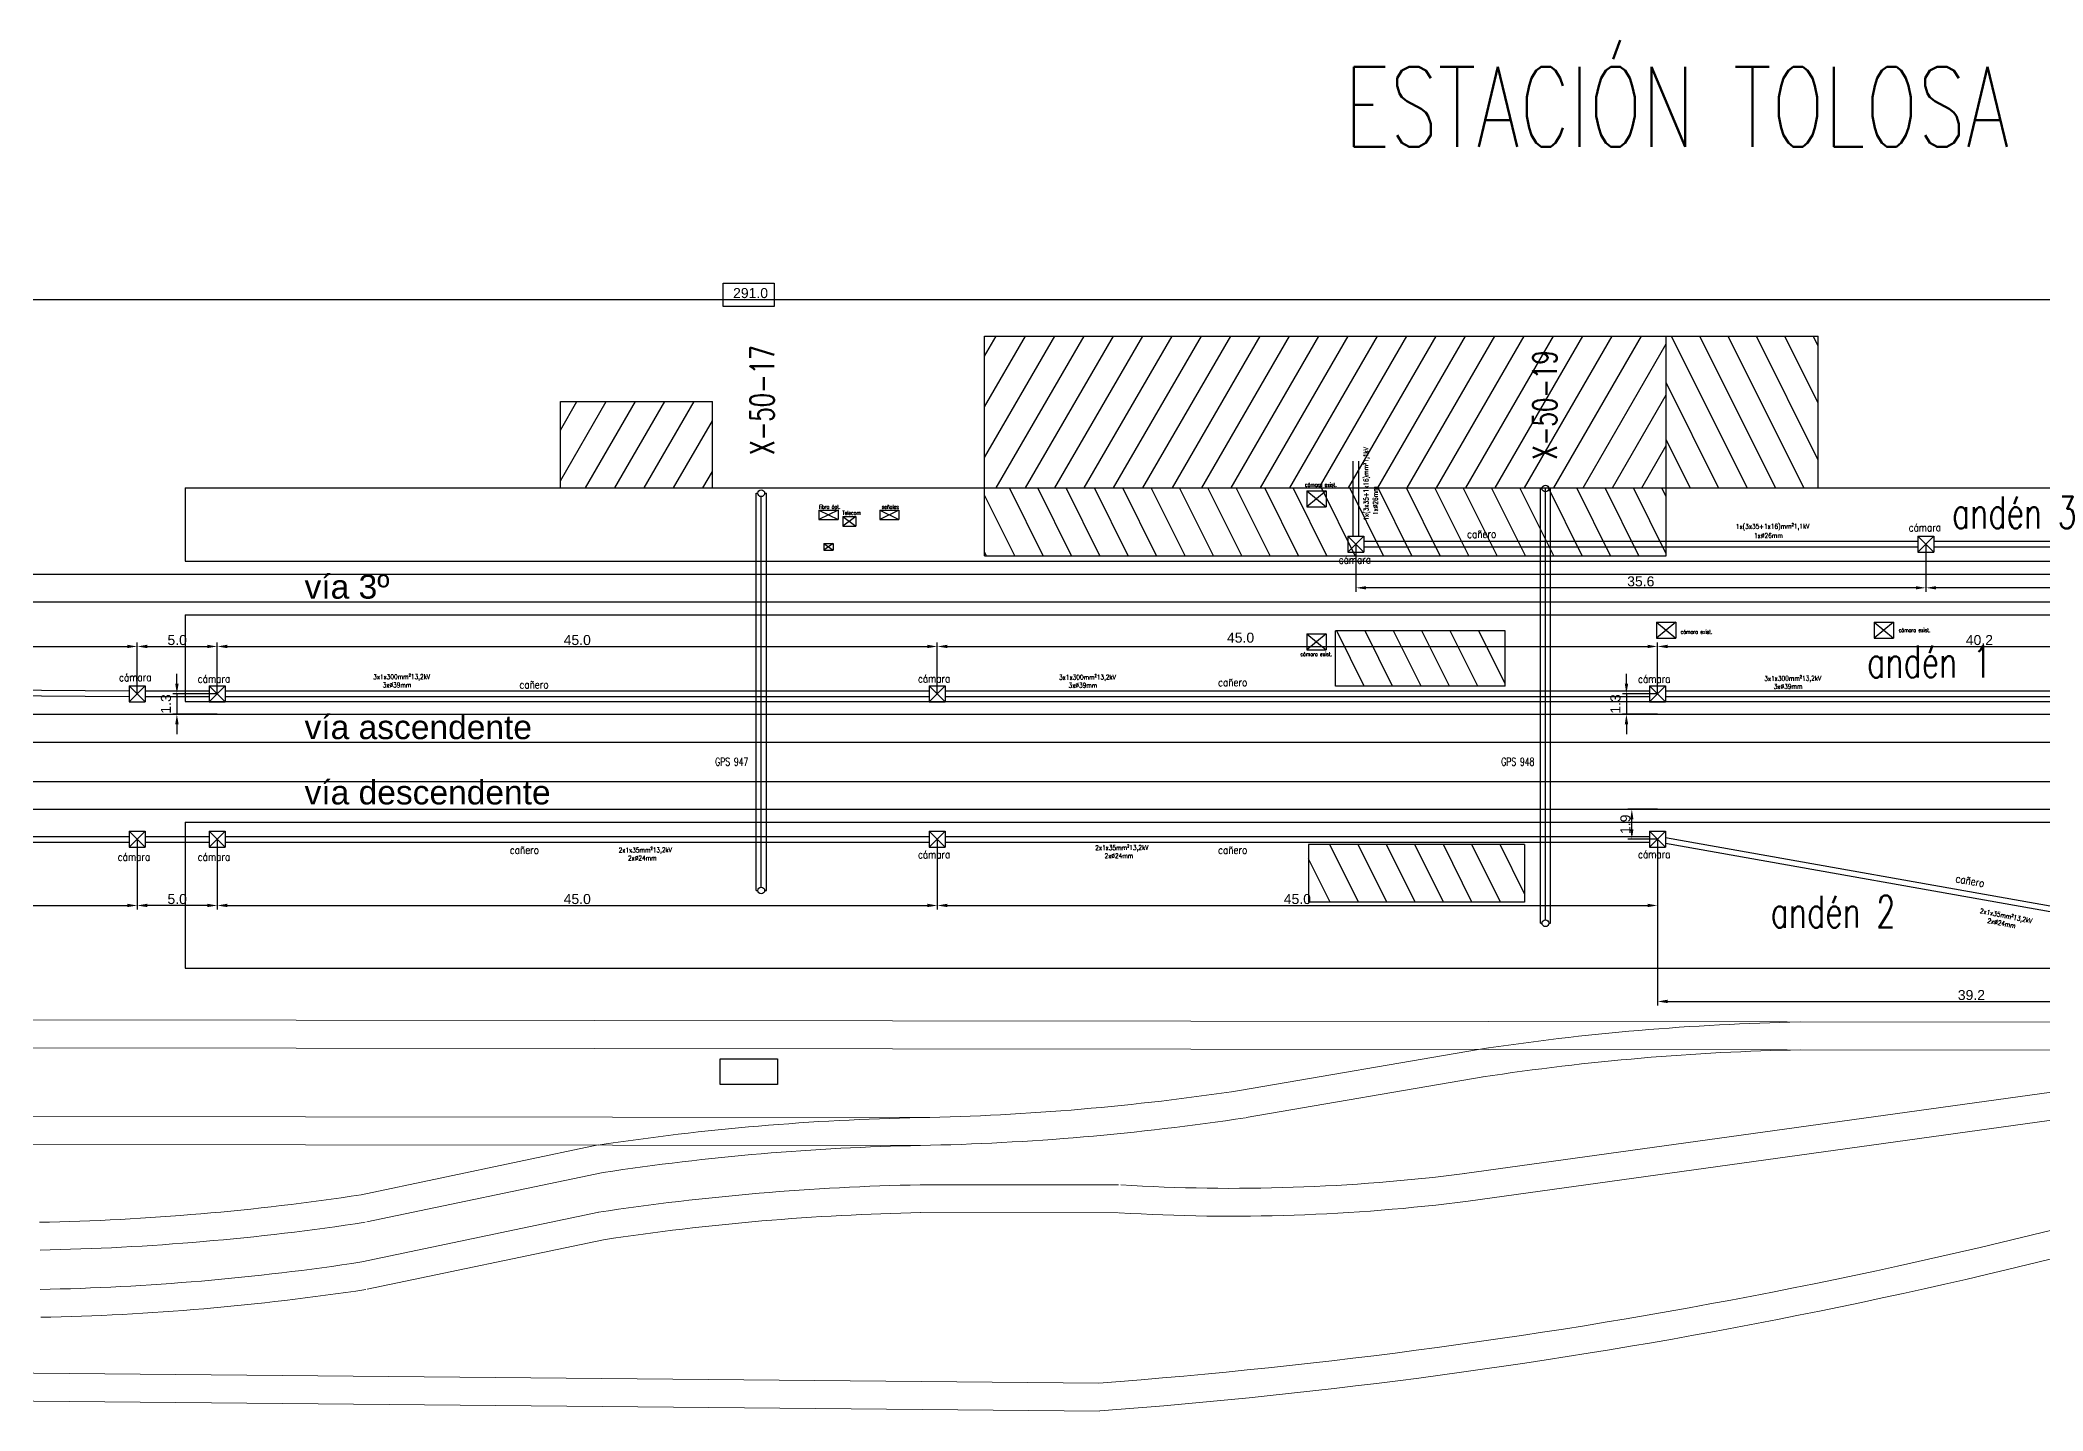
# Model space of a CAD drawing. Header units: millimetres. Extents: x 2709 to 3212, y 2404 to 2508.
# Drawn here: x 2915.5 to 3040.6, y 2422.2 to 2507.9 of the extents above; entities that cross this region are included whole.
import ezdxf

# ---------------------------------------------------------------- set-up
doc = ezdxf.new("R2010")
doc.units = ezdxf.units.MM
doc.layers.add('04 Vias', color=13, linetype='Continuous', lineweight=5)
for name, color, linetype in [('LINEA_02', 8, 'Continuous'), ('TEXT-02', 7, 'Continuous'), ('Textos catenaria', 7, 'Continuous')]:
    doc.layers.add(name, color=color, linetype=linetype)
doc.styles.add('ROMANS', font='arial.ttf', dxfattribs={"width": 0.7})
doc.styles.add('SANS', font='sanss___.ttf')
doc.styles.add('SIMPLEX', font='simplex.shx', dxfattribs={"width": 0.75})
doc.dimstyles.new('COTA-100', dxfattribs={"dimscale": 2.5, "dimtxt": 0.25, "dimasz": 0.25, "dimexe": 0.1, "dimexo": 0, "dimgap": 0.03, "dimtad": 1, "dimdec": 1, "dimzin": 0, "dimdsep": 46, "dimtxsty": 'SANS', "dimcen": 0.1, "dimclrd": 256, "dimclre": 256, "dimclrt": 256, "dimazin": 0, "dimtm": 1e-09, "dimtfac": 0.714286, "dimtdec": 1, "dimtmove": 2, "dimatfit": 2, "dimfxl": 0, "dimtolj": 1, "dimtzin": 0, "dimarcsym": 0})

# ---------------------------------------------------------------- blocks, each defined once
blk = doc.blocks.new('cámara LDF-LDS')
at = {"color": 6}
for p, q in [((-0.5, 0.5), (0.5, 0.5)), ((-0.5, 0.5), (-0.5, -0.5)), ((-0.5, 0.5), (0.5, -0.5)), ((0.5, 0.5), (-0.5, -0.5)), ((0.5, 0.5), (0.5, -0.5)), ((-0.5, -0.5), (0.5, -0.5))]:
    blk.add_line(p, q, dxfattribs=at)
blk = doc.blocks.new('*D16')
at = {"lineweight": -2, "transparency": 16777216}
for p, q in [((2884.88, 2467.28), (2884.88, 2470.2)), ((2885.5, 2469.95), (2920.9, 2469.95)), ((2921.52, 2467), (2921.52, 2470.2))]:
    blk.add_line(p, q, dxfattribs=at)
at = {"transparency": 16777216}
for points in [[(2885.5, 2470.06), (2885.5, 2469.85), (2884.88, 2469.95)], [(2920.9, 2470.06), (2920.9, 2469.85), (2921.52, 2469.95)]]:
    blk.add_solid(points, dxfattribs=at)
at = {"layer": 'Defpoints', "color": 0, "transparency": 16777216}
for p in [(2921.52, 2469.95), (2884.88, 2467.28), (2921.52, 2467)]:
    blk.add_point(p, dxfattribs=at)
at = {"transparency": 16777216, "insert": (2903.2, 2470.35), "char_height": 0.625, "attachment_point": 5, "style": 'SANS'}
blk.add_mtext('\\A1;36.6', dxfattribs=at)
blk = doc.blocks.new('*D17')
at = {"lineweight": -2, "transparency": 16777216}
for p, q in [((2921.52, 2467), (2921.52, 2470.2)), ((2922.15, 2469.95), (2925.9, 2469.95)), ((2926.52, 2467), (2926.52, 2470.2))]:
    blk.add_line(p, q, dxfattribs=at)
at = {"transparency": 16777216}
for points in [[(2922.15, 2470.06), (2922.15, 2469.85), (2921.52, 2469.95)], [(2925.9, 2470.06), (2925.9, 2469.85), (2926.52, 2469.95)]]:
    blk.add_solid(points, dxfattribs=at)
at = {"layer": 'Defpoints', "color": 0, "transparency": 16777216}
for p in [(2926.52, 2469.95), (2921.52, 2467), (2926.52, 2467)]:
    blk.add_point(p, dxfattribs=at)
at = {"transparency": 16777216, "insert": (2924.02, 2470.35), "char_height": 0.625, "attachment_point": 5, "style": 'SANS'}
blk.add_mtext('\\A1;5.0', dxfattribs=at)
blk = doc.blocks.new('*D18')
at = {"lineweight": -2, "transparency": 16777216}
for p, q in [((2926.52, 2467), (2926.52, 2470.2)), ((2927.15, 2469.95), (2970.9, 2469.95)), ((2971.52, 2467), (2971.52, 2470.2))]:
    blk.add_line(p, q, dxfattribs=at)
at = {"transparency": 16777216}
for points in [[(2927.15, 2470.06), (2927.15, 2469.85), (2926.52, 2469.95)], [(2970.9, 2470.06), (2970.9, 2469.85), (2971.52, 2469.95)]]:
    blk.add_solid(points, dxfattribs=at)
at = {"layer": 'Defpoints', "color": 0, "transparency": 16777216}
for p in [(2971.52, 2469.95), (2926.52, 2467), (2971.52, 2467)]:
    blk.add_point(p, dxfattribs=at)
at = {"transparency": 16777216, "insert": (2949.02, 2470.35), "char_height": 0.625, "attachment_point": 5, "style": 'SANS'}
blk.add_mtext('\\A1;45.0', dxfattribs=at)
blk = doc.blocks.new('*D19')
at = {"lineweight": -2, "transparency": 16777216}
for p, q in [((2971.52, 2467), (2971.52, 2470.2)), ((2972.15, 2469.95), (3015.9, 2469.95)), ((3016.52, 2467), (3016.52, 2470.2))]:
    blk.add_line(p, q, dxfattribs=at)
at = {"transparency": 16777216}
for points in [[(2972.15, 2470.06), (2972.15, 2469.85), (2971.52, 2469.95)], [(3015.9, 2470.06), (3015.9, 2469.85), (3016.52, 2469.95)]]:
    blk.add_solid(points, dxfattribs=at)
at = {"layer": 'Defpoints', "color": 0, "transparency": 16777216}
for p in [(3016.52, 2469.95), (2971.52, 2467), (3016.52, 2467)]:
    blk.add_point(p, dxfattribs=at)
at = {"transparency": 16777216, "insert": (2990.47, 2470.5), "char_height": 0.625, "attachment_point": 5, "style": 'SANS'}
blk.add_mtext('\\A1;45.0', dxfattribs=at)
blk = doc.blocks.new('*D20')
at = {"lineweight": -2, "transparency": 16777216}
for p, q in [((3016.52, 2467), (3016.52, 2470.2)), ((3017.15, 2469.95), (3056.14, 2469.95)), ((3056.76, 2467), (3056.76, 2470.2))]:
    blk.add_line(p, q, dxfattribs=at)
at = {"transparency": 16777216}
for points in [[(3017.15, 2470.06), (3017.15, 2469.85), (3016.52, 2469.95)], [(3056.14, 2470.06), (3056.14, 2469.85), (3056.76, 2469.95)]]:
    blk.add_solid(points, dxfattribs=at)
at = {"layer": 'Defpoints', "color": 0, "transparency": 16777216}
for p in [(3056.76, 2469.95), (3016.52, 2467), (3056.76, 2467)]:
    blk.add_point(p, dxfattribs=at)
at = {"transparency": 16777216, "insert": (3036.64, 2470.35), "char_height": 0.625, "attachment_point": 5, "style": 'SANS'}
blk.add_mtext('\\A1;40.2', dxfattribs=at)
blk = doc.blocks.new('*D24')
at = {"lineweight": -2, "transparency": 16777216}
for p, q in [((2884.88, 2457.9), (2884.88, 2453.51)), ((2921.52, 2457.9), (2921.52, 2453.51)), ((2885.5, 2453.76), (2920.9, 2453.76))]:
    blk.add_line(p, q, dxfattribs=at)
at = {"transparency": 16777216}
for points in [[(2885.5, 2453.87), (2885.5, 2453.66), (2884.88, 2453.76)], [(2920.9, 2453.87), (2920.9, 2453.66), (2921.52, 2453.76)]]:
    blk.add_solid(points, dxfattribs=at)
at = {"layer": 'Defpoints', "color": 0, "transparency": 16777216}
for p in [(2884.88, 2457.9), (2921.52, 2457.9), (2921.52, 2453.76)]:
    blk.add_point(p, dxfattribs=at)
at = {"transparency": 16777216, "insert": (2903.2, 2454.16), "char_height": 0.625, "attachment_point": 5, "style": 'SANS'}
blk.add_mtext('\\A1;36.6', dxfattribs=at)
blk = doc.blocks.new('*D25')
at = {"lineweight": -2, "transparency": 16777216}
for p, q in [((2921.52, 2457.9), (2921.52, 2453.51)), ((2926.52, 2457.9), (2926.52, 2453.51)), ((2925.9, 2453.76), (2922.15, 2453.76))]:
    blk.add_line(p, q, dxfattribs=at)
at = {"transparency": 16777216}
for points in [[(2922.15, 2453.87), (2922.15, 2453.66), (2921.52, 2453.76)], [(2925.9, 2453.87), (2925.9, 2453.66), (2926.52, 2453.76)]]:
    blk.add_solid(points, dxfattribs=at)
at = {"layer": 'Defpoints', "color": 0, "transparency": 16777216}
for p in [(2921.52, 2457.9), (2926.52, 2457.9), (2921.52, 2453.76)]:
    blk.add_point(p, dxfattribs=at)
at = {"transparency": 16777216, "insert": (2924.02, 2454.16), "char_height": 0.625, "attachment_point": 5, "style": 'SANS'}
blk.add_mtext('\\A1;5.0', dxfattribs=at)
blk = doc.blocks.new('*D26')
at = {"lineweight": -2, "transparency": 16777216}
for p, q in [((2926.52, 2457.9), (2926.52, 2453.51)), ((2971.52, 2457.9), (2971.52, 2453.51)), ((2927.15, 2453.76), (2970.9, 2453.76))]:
    blk.add_line(p, q, dxfattribs=at)
at = {"transparency": 16777216}
for points in [[(2927.15, 2453.87), (2927.15, 2453.66), (2926.52, 2453.76)], [(2970.9, 2453.87), (2970.9, 2453.66), (2971.52, 2453.76)]]:
    blk.add_solid(points, dxfattribs=at)
at = {"layer": 'Defpoints', "color": 0, "transparency": 16777216}
for p in [(2926.52, 2457.9), (2971.52, 2457.9), (2971.52, 2453.76)]:
    blk.add_point(p, dxfattribs=at)
at = {"transparency": 16777216, "insert": (2949.02, 2454.16), "char_height": 0.625, "attachment_point": 5, "style": 'SANS'}
blk.add_mtext('\\A1;45.0', dxfattribs=at)
blk = doc.blocks.new('*D27')
at = {"lineweight": -2, "transparency": 16777216}
for p, q in [((2971.52, 2457.9), (2971.52, 2453.51)), ((3016.52, 2457.9), (3016.52, 2453.51)), ((2972.15, 2453.76), (3015.9, 2453.76))]:
    blk.add_line(p, q, dxfattribs=at)
at = {"transparency": 16777216}
for points in [[(2972.15, 2453.87), (2972.15, 2453.66), (2971.52, 2453.76)], [(3015.9, 2453.87), (3015.9, 2453.66), (3016.52, 2453.76)]]:
    blk.add_solid(points, dxfattribs=at)
at = {"layer": 'Defpoints', "color": 0, "transparency": 16777216}
for p in [(2971.52, 2457.9), (3016.52, 2457.9), (3016.52, 2453.76)]:
    blk.add_point(p, dxfattribs=at)
at = {"transparency": 16777216, "insert": (2994.02, 2454.16), "char_height": 0.625, "attachment_point": 5, "style": 'SANS'}
blk.add_mtext('\\A1;45.0', dxfattribs=at)
blk = doc.blocks.new('*D28')
at = {"lineweight": -2, "transparency": 16777216}
for p, q in [((3016.52, 2457.9), (3016.52, 2447.51)), ((3055.76, 2450.92), (3055.76, 2447.51)), ((3017.15, 2447.76), (3055.14, 2447.76))]:
    blk.add_line(p, q, dxfattribs=at)
at = {"transparency": 16777216}
for points in [[(3017.15, 2447.87), (3017.15, 2447.66), (3016.52, 2447.76)], [(3055.14, 2447.87), (3055.14, 2447.66), (3055.76, 2447.76)]]:
    blk.add_solid(points, dxfattribs=at)
at = {"layer": 'Defpoints', "color": 0, "transparency": 16777216}
for p in [(3016.52, 2457.9), (3055.76, 2450.92), (3055.76, 2447.76)]:
    blk.add_point(p, dxfattribs=at)
at = {"transparency": 16777216, "insert": (3036.14, 2448.16), "char_height": 0.625, "attachment_point": 5, "style": 'SANS'}
blk.add_mtext('\\A1;39.2', dxfattribs=at)
blk = doc.blocks.new('*D31')
at = {"lineweight": -2, "transparency": 16777216}
for p, q in [((3016.52, 2459.78), (3014.67, 2459.78)), ((3014.92, 2458.53), (3014.92, 2459.15)), ((3016.52, 2457.9), (3014.67, 2457.9))]:
    blk.add_line(p, q, dxfattribs=at)
at = {"transparency": 16777216}
for points in [[(3014.82, 2459.15), (3015.02, 2459.15), (3014.92, 2459.78)], [(3014.82, 2458.53), (3015.02, 2458.53), (3014.92, 2457.9)]]:
    blk.add_solid(points, dxfattribs=at)
at = {"layer": 'Defpoints', "color": 0, "transparency": 16777216}
for p in [(3014.92, 2459.78), (3016.52, 2459.78), (3016.52, 2457.9)]:
    blk.add_point(p, dxfattribs=at)
at = {"transparency": 16777216, "insert": (3014.52, 2458.84), "char_height": 0.625, "attachment_point": 5, "rotation": 90, "style": 'SANS'}
blk.add_mtext('\\A1;1.9', dxfattribs=at)
blk = doc.blocks.new('*D33')
at = {"lineweight": -2, "transparency": 16777216}
for p, q in [((2924, 2467.62), (2924, 2468.25)), ((2926.52, 2467), (2923.75, 2467)), ((2924, 2467), (2924, 2465.72)), ((2926.52, 2465.72), (2923.75, 2465.72)), ((2924, 2465.09), (2924, 2464.47))]:
    blk.add_line(p, q, dxfattribs=at)
at = {"transparency": 16777216}
for points in [[(2923.9, 2467.62), (2924.11, 2467.62), (2924, 2467)], [(2923.9, 2465.09), (2924.11, 2465.09), (2924, 2465.72)]]:
    blk.add_solid(points, dxfattribs=at)
at = {"layer": 'Defpoints', "color": 0, "transparency": 16777216}
for p in [(2926.52, 2467), (2924, 2465.72), (2926.52, 2465.72)]:
    blk.add_point(p, dxfattribs=at)
at = {"transparency": 16777216, "insert": (2923.32, 2466.36), "char_height": 0.625, "attachment_point": 5, "rotation": 90, "style": 'SANS'}
blk.add_mtext('\\A1;1.3', dxfattribs=at)
blk = doc.blocks.new('*D34')
at = {"lineweight": -2, "transparency": 16777216}
for p, q in [((3014.58, 2467.62), (3014.58, 2468.25)), ((3016.52, 2467), (3014.33, 2467)), ((3014.58, 2467), (3014.58, 2465.72)), ((3016.52, 2465.72), (3014.33, 2465.72)), ((3014.58, 2465.09), (3014.58, 2464.47))]:
    blk.add_line(p, q, dxfattribs=at)
at = {"transparency": 16777216}
for points in [[(3014.48, 2467.62), (3014.69, 2467.62), (3014.58, 2467)], [(3014.48, 2465.09), (3014.69, 2465.09), (3014.58, 2465.72)]]:
    blk.add_solid(points, dxfattribs=at)
at = {"layer": 'Defpoints', "color": 0, "transparency": 16777216}
for p in [(3016.52, 2467), (3014.58, 2465.72), (3016.52, 2465.72)]:
    blk.add_point(p, dxfattribs=at)
at = {"transparency": 16777216, "insert": (3013.9, 2466.36), "char_height": 0.625, "attachment_point": 5, "rotation": 90, "style": 'SANS'}
blk.add_mtext('\\A1;1.3', dxfattribs=at)
blk = doc.blocks.new('*D38')
at = {"lineweight": -2, "transparency": 16777216}
for p, q in [((2814.37, 2467.85), (2814.37, 2491.89)), ((2815, 2491.64), (3104.7, 2491.64)), ((3105.32, 2467.85), (3105.32, 2491.89))]:
    blk.add_line(p, q, dxfattribs=at)
at = {"transparency": 16777216}
for points in [[(2815, 2491.75), (2815, 2491.54), (2814.37, 2491.64)], [(3104.7, 2491.75), (3104.7, 2491.54), (3105.32, 2491.64)]]:
    blk.add_solid(points, dxfattribs=at)
at = {"layer": 'Defpoints', "color": 0, "transparency": 16777216}
for p in [(3105.32, 2491.64), (2814.37, 2467.85), (3105.32, 2467.85)]:
    blk.add_point(p, dxfattribs=at)
at = {"transparency": 16777216, "insert": (2959.85, 2492.04), "char_height": 0.625, "attachment_point": 5, "style": 'SANS'}
blk.add_mtext('\\A1;291.0', dxfattribs=at)
blk = doc.blocks.new('*D46')
at = {"lineweight": -2, "transparency": 16777216}
for p, q in [((3033.29, 2476.35), (3033.29, 2473.37)), ((3068.29, 2476.35), (3068.29, 2473.37)), ((3067.67, 2473.62), (3033.92, 2473.62))]:
    blk.add_line(p, q, dxfattribs=at)
at = {"transparency": 16777216}
for points in [[(3033.92, 2473.72), (3033.92, 2473.52), (3033.29, 2473.62)], [(3067.67, 2473.72), (3067.67, 2473.52), (3068.29, 2473.62)]]:
    blk.add_solid(points, dxfattribs=at)
at = {"layer": 'Defpoints', "color": 0, "transparency": 16777216}
for p in [(3033.29, 2476.35), (3068.29, 2476.35), (3033.29, 2473.62)]:
    blk.add_point(p, dxfattribs=at)
at = {"transparency": 16777216, "insert": (3050.79, 2474.02), "char_height": 0.625, "attachment_point": 5, "style": 'SANS'}
blk.add_mtext('\\A1;35.0', dxfattribs=at)
blk = doc.blocks.new('*D47')
at = {"lineweight": -2, "transparency": 16777216}
for p, q in [((2997.67, 2476.35), (2997.67, 2473.37)), ((3033.29, 2476.35), (3033.29, 2473.37)), ((3032.67, 2473.62), (2998.3, 2473.62))]:
    blk.add_line(p, q, dxfattribs=at)
at = {"transparency": 16777216}
for points in [[(2998.3, 2473.72), (2998.3, 2473.52), (2997.67, 2473.62)], [(3032.67, 2473.72), (3032.67, 2473.52), (3033.29, 2473.62)]]:
    blk.add_solid(points, dxfattribs=at)
at = {"layer": 'Defpoints', "color": 0, "transparency": 16777216}
for p in [(2997.67, 2476.35), (3033.29, 2476.35), (2997.67, 2473.62)]:
    blk.add_point(p, dxfattribs=at)
at = {"transparency": 16777216, "insert": (3015.48, 2474.02), "char_height": 0.625, "attachment_point": 5, "style": 'SANS'}
blk.add_mtext('\\A1;35.6', dxfattribs=at)

msp = doc.modelspace()

# ---------------------------------------------------------------- hatches: boundary and pattern name
h = msp.add_hatch()
h.set_pattern_fill('ANSI31', color=8, scale=0.5, angle=15, style=0)
h.paths.add_polyline_path([(3009.32, 2479.86, -0.877234), (3009.73, 2479.86), (3017.07, 2479.86), (3017.07, 2489.36), (2974.47, 2489.36), (2974.47, 2479.86)])
h.paths.add_polyline_path([(3010.61, 2481.26), (3010.61, 2489.06), (3008.36, 2489.06), (3008.36, 2481.26)], flags=24)
h = msp.add_hatch()
h.set_pattern_fill('ANSI31', color=8, scale=0.5, angle=71.42756, style=0)
h.paths.add_polyline_path([(3026.57, 2479.86), (3026.57, 2489.36), (3017.07, 2489.36), (3017.07, 2479.86)])
h = msp.add_hatch()
h.set_pattern_fill('ANSI31', color=8, scale=0.5, angle=15, style=0)
h.paths.add_polyline_path([(2957.47, 2479.86), (2957.47, 2485.26), (2947.97, 2485.26), (2947.97, 2479.86)])
h = msp.add_hatch()
h.set_pattern_fill('ANSI31', color=8, scale=0.5, angle=71.4276, style=0)
h.set_pattern_definition([(116.4275597, (-23664.6055, -38483.008), (-1.42160273, -0.70654223), [])])
h.paths.add_polyline_path([(2974.47, 2479.86), (2974.47, 2475.61), (3017.07, 2475.61), (3017.07, 2479.86)])
h = msp.add_hatch()
h.set_pattern_fill('ANSI31', color=8, scale=0.5, angle=71.4276, style=0)
h.set_pattern_definition([(116.4275597, (-23659.2773, -38482.8831), (-1.42160273, -0.70654223), [])])
h.paths.add_polyline_path([(2996.4, 2470.93), (2996.4, 2467.48), (3007, 2467.48), (3007, 2470.93)])
h = msp.add_hatch()
h.set_pattern_fill('ANSI31', color=8, scale=0.5, angle=71.4276, style=0)
h.set_pattern_definition([(116.4275597, (-23659.2601, -38482.886), (-1.42160273, -0.70654223), [])])
h.paths.add_polyline_path([(3008.22, 2453.97), (3008.22, 2457.57), (2994.72, 2457.57), (2994.72, 2453.97)])

# ---------------------------------------------------------------- linework, layer by layer
for p, q in [((2974.47, 2489.36), (3017.07, 2489.36)), ((2974.47, 2479.86), (2974.47, 2489.36)), ((3017.07, 2479.86), (3017.07, 2489.36)), ((3017.07, 2489.36), (3026.57, 2489.36)), ((3026.57, 2479.86), (3026.57, 2489.36)), ((2947.97, 2479.86), (2947.97, 2485.26)), ((2947.97, 2485.26), (2957.47, 2485.26)), ((2957.47, 2479.86), (2957.47, 2485.26)), ((2924.52, 2479.86), (3069.78, 2479.86)), ((2924.52, 2479.86), (2924.52, 2475.28)), ((2974.47, 2475.61), (2974.47, 2479.86)), ((2974.47, 2479.86), (3017.07, 2479.86)), ((2994.62, 2479.68), (2995.82, 2479.68)), ((2994.62, 2479.68), (2994.62, 2478.68)), ((2994.62, 2479.68), (2995.82, 2478.68)), ((2995.82, 2479.68), (2994.62, 2478.68)), ((2995.82, 2479.68), (2995.82, 2478.68)), ((3017.07, 2475.61), (3017.07, 2479.86)), ((2964.12, 2478.48), (2965.32, 2478.48)), ((2964.12, 2478.48), (2964.12, 2477.88)), ((2964.12, 2478.48), (2965.32, 2477.88)), ((2965.32, 2478.48), (2964.12, 2477.88)), ((2965.32, 2478.48), (2965.32, 2477.88)), ((2967.92, 2478.48), (2969.12, 2478.48)), ((2967.92, 2478.48), (2967.92, 2477.88)), ((2967.92, 2478.48), (2969.12, 2477.88)), ((2969.12, 2478.48), (2967.92, 2477.88)), ((2969.12, 2478.48), (2969.12, 2477.88)), ((2994.62, 2478.68), (2995.82, 2478.68)), ((2964.12, 2477.88), (2965.32, 2477.88)), ((2965.62, 2478.08), (2966.42, 2478.08)), ((2965.62, 2478.08), (2965.62, 2477.48)), ((2965.62, 2478.08), (2966.42, 2477.48)), ((2966.42, 2478.08), (2965.62, 2477.48)), ((2965.62, 2477.48), (2966.42, 2477.48)), ((2966.42, 2478.08), (2966.42, 2477.48)), ((2967.92, 2477.88), (2969.12, 2477.88)), ((2964.42, 2476.38), (2965.02, 2476.38)), ((2964.42, 2476.38), (2964.42, 2475.98)), ((2964.42, 2476.38), (2965.02, 2475.98)), ((2965.02, 2476.38), (2964.42, 2475.98)), ((2964.42, 2475.98), (2965.02, 2475.98)), ((2965.02, 2476.38), (2965.02, 2475.98)), ((2924.52, 2475.28), (3069.79, 2475.28)), ((2974.47, 2475.61), (3017.07, 2475.61)), ((2924.52, 2471.94), (3064.8, 2471.94)), ((2924.52, 2471.94), (2924.52, 2466.52)), ((2994.62, 2470.74), (2995.82, 2470.74)), ((2994.62, 2470.74), (2994.62, 2469.74)), ((2994.62, 2470.74), (2995.82, 2469.74)), ((2995.82, 2470.74), (2994.62, 2469.74)), ((2995.82, 2470.74), (2995.82, 2469.74)), ((3007, 2470.93), (2996.4, 2470.93)), ((2996.4, 2467.48), (2996.4, 2470.93)), ((3007, 2467.48), (3007, 2470.93)), ((3016.47, 2471.47), (3017.67, 2471.47)), ((3016.47, 2471.47), (3016.47, 2470.47)), ((3016.47, 2471.47), (3017.67, 2470.47)), ((3017.67, 2471.47), (3016.47, 2470.47)), ((3017.67, 2471.47), (3017.67, 2470.47)), ((3030.07, 2471.47), (3031.27, 2471.47)), ((3030.07, 2471.47), (3030.07, 2470.47)), ((3030.07, 2471.47), (3031.27, 2470.47)), ((3031.27, 2471.47), (3030.07, 2470.47)), ((3031.27, 2471.47), (3031.27, 2470.47)), ((2994.62, 2469.74), (2995.82, 2469.74)), ((3016.47, 2470.47), (3017.67, 2470.47)), ((3030.07, 2470.47), (3031.27, 2470.47)), ((3007, 2467.48), (2996.4, 2467.48)), ((2924.52, 2466.52), (3064.81, 2466.52)), ((2924.52, 2458.98), (3068.39, 2458.98)), ((2924.52, 2458.98), (2924.52, 2449.85)), ((2994.72, 2457.57), (2994.72, 2453.97)), ((3008.22, 2457.57), (2994.72, 2457.57)), ((3008.22, 2457.57), (3008.22, 2453.97)), ((3008.22, 2453.97), (2994.72, 2453.97)), ((2924.52, 2449.85), (3064.84, 2449.85))]:
    msp.add_line(p, q)
at = {"color": 4}
for p, q in [((2960.21, 2454.7), (2960.21, 2479.53)), ((2960.21, 2479.53), (2960.31, 2479.53)), ((2960.73, 2479.53), (2960.84, 2479.53)), ((2960.84, 2454.7), (2960.84, 2479.53)), ((3009.21, 2452.65), (3009.21, 2479.83)), ((3009.21, 2479.83), (3009.31, 2479.83)), ((3009.52, 2452.86), (3009.52, 2479.83)), ((3009.73, 2479.83), (3009.84, 2479.83)), ((3009.84, 2452.65), (3009.84, 2479.83)), ((2960.52, 2454.91), (2960.52, 2479.32)), ((2960.21, 2454.7), (2960.31, 2454.7)), ((2960.73, 2454.7), (2960.84, 2454.7)), ((3009.21, 2452.65), (3009.31, 2452.65)), ((3009.73, 2452.65), (3009.84, 2452.65))]:
    msp.add_line(p, q, dxfattribs=at)
at = {"color": 8}
for p, q in [((2836.11, 2474.48), (3062.52, 2474.48)), ((2836.5, 2472.74), (3062.52, 2472.74)), ((2709.19, 2465.72), (3211.55, 2465.72)), ((2709.19, 2463.98), (3211.55, 2463.98)), ((2709.19, 2461.52), (3211.55, 2461.52)), ((2709.19, 2459.78), (3211.55, 2459.78))]:
    msp.add_line(p, q, dxfattribs=at)
for points in [[(2958.13, 2492.66), (2961.33, 2492.66), (2961.33, 2491.2), (2958.13, 2491.2)], [(2957.96, 2444.17), (2961.54, 2444.17), (2961.54, 2442.58), (2957.96, 2442.58)]]:
    msp.add_lwpolyline(points, close=True)
at = {"color": 4}
for centre in [(2960.52, 2479.53), (3009.52, 2479.83), (2960.52, 2454.7), (3009.52, 2452.65)]:
    msp.add_circle(centre, 0.21, dxfattribs=at)
at = {"layer": '04 Vias', "color": 8}
for p, q in [((3081.85, 2447.75), (3004.47, 2437)), ((3060.22, 2446.44), (2898.43, 2446.62)), ((3082.12, 2446.04), (3004.69, 2435.27)), ((3059.89, 2444.7), (2898.43, 2444.88)), ((3005.34, 2444.76), (2990.52, 2442.22)), ((3005.63, 2443.05), (2990.82, 2440.51)), ((2970.43, 2440.5), (2709.18, 2440.8)), ((2970.43, 2438.76), (2709.18, 2439.06)), ((2950.33, 2438.79), (2935.52, 2435.68)), ((2950.64, 2437.07), (2935.87, 2433.98)), ((2970.46, 2436.3), (2982.85, 2436.29)), ((2950.36, 2434.59), (2935.55, 2431.48)), ((2970.46, 2434.56), (2982.85, 2434.55)), ((2950.67, 2432.87), (2935.9, 2429.78)), ((2847.73, 2425.14), (2981.62, 2423.91)), ((2848.28, 2423.4), (2981.68, 2422.16))]:
    msp.add_line(p, q, dxfattribs=at)
for centre, radius, start, end in [((3028.43, 2292.97), 153.54, 91.118, 98.6502), ((3028.43, 2292.97), 151.8, 91.118, 98.6502), ((2967.43, 2594.01), 153.54, 271.118, 278.6502), ((2973.42, 2286.99), 153.54, 91.118, 98.6502), ((2967.43, 2594.01), 155.28, 271.118, 278.6502), ((2954.57, 2782.71), 359.82, 274.3105, 287.8474), ((2973.42, 2286.99), 151.8, 91.118, 98.632), ((2954.57, 2782.71), 361.56, 274.2988, 287.8533), ((2989.94, 2551.05), 114.97, 266.5383, 277.2651), ((2912.42, 2587.47), 153.54, 271.118, 278.6502), ((2973.45, 2282.79), 153.54, 91.118, 98.6502), ((2973.45, 2282.79), 151.8, 91.118, 98.632), ((2989.94, 2551.05), 116.71, 266.5383, 277.2651), ((2912.42, 2587.47), 155.28, 271.118, 278.6502), ((2912.46, 2583.27), 153.54, 271.118, 278.6502), ((2912.46, 2583.27), 155.28, 271.118, 278.6502)]:
    msp.add_arc(centre, radius, start, end, dxfattribs=at)
at = {"layer": 'LINEA_02', "color": 11}
for p, q in [((2997.5, 2476.85), (2997.5, 2481.54)), ((2997.85, 2476.85), (2997.85, 2481.54)), ((2998.17, 2476.53), (3032.79, 2476.53)), ((2998.17, 2476.18), (3032.79, 2476.18)), ((3033.79, 2476.53), (3067.79, 2476.53)), ((3033.79, 2476.18), (3067.79, 2476.18)), ((2885.38, 2467.45), (2921.02, 2467.18)), ((2885.38, 2467.1), (2921.02, 2466.83)), ((2922.02, 2467.17), (2926.02, 2467.17)), ((2924.52, 2467.17), (2926.02, 2467.17)), ((2927.02, 2467.17), (2971.02, 2467.17)), ((2972.02, 2467.17), (3016.02, 2467.17)), ((3017.02, 2467.17), (3056.26, 2467.17)), ((2922.02, 2466.82), (2926.02, 2466.82)), ((2924.52, 2466.82), (2926.02, 2466.82)), ((2927.02, 2466.82), (2971.02, 2466.82)), ((2972.02, 2466.82), (3016.02, 2466.82)), ((3017.02, 2466.82), (3056.26, 2466.82)), ((2885.38, 2458.08), (2921.02, 2458.08)), ((2885.38, 2457.73), (2921.02, 2457.73)), ((2922.02, 2458.08), (2926.02, 2458.08)), ((2922.02, 2457.73), (2926.02, 2457.73)), ((2927.02, 2458.08), (2971.02, 2458.08)), ((2927.02, 2457.73), (2971.02, 2457.73)), ((2972.02, 2458.08), (3016.02, 2458.08)), ((2972.02, 2457.73), (3016.02, 2457.73)), ((3055.26, 2451.19), (3017.02, 2457.99)), ((3055.26, 2450.83), (3017.02, 2457.63))]:
    msp.add_line(p, q, dxfattribs=at)

# ---------------------------------------------------------------- block references
at = {"rotation": 359.9999999999984}
for p in [(2997.67, 2476.35), (3033.29, 2476.35), (2921.52, 2467), (2926.52, 2467), (2971.52, 2467), (3016.52, 2467), (2921.52, 2457.9), (2926.52, 2457.9), (2971.52, 2457.9), (3016.52, 2457.9)]:
    msp.add_blockref('cámara LDF-LDS', p, dxfattribs=at)

# ---------------------------------------------------------------- texts
at = {"layer": 'TEXT-02', "color": 7, "style": 'ROMANS'}
for s, p in [('vía 3º', (2931.98, 2472.94)), ('vía ascendente', (2931.98, 2464.16)), ('vía descendente', (2931.98, 2460.08))]:
    msp.add_text(s, height=1.5, dxfattribs=at).set_placement(p)
at = {"layer": 'Textos catenaria', "style": 'SIMPLEX', "width": 0.7}
for s, height, p in [('ESTACIÓN TOLOSA', 5, (2996.95, 2501.19)), ('cámara exist.', 0.25, (2994.5, 2479.94)), ('fibra ópt.', 0.25, (2964.12, 2478.56)), ('Telecom', 0.25, (2965.58, 2478.18)), ('señales', 0.25, (2968.05, 2478.56)), ('cámara exist.', 0.25, (3017.97, 2470.74)), ('cámara exist.', 0.25, (3031.6, 2470.85)), ('cámara exist.', 0.25, (2994.21, 2469.35)), ('GPS 947', 0.5, (2957.64, 2462.5)), ('GPS 948', 0.5, (3006.76, 2462.5))]:
    msp.add_text(s, height=height, dxfattribs=at).set_placement(p)
at = {"layer": 'Textos catenaria', "style": 'SIMPLEX'}
for s, height, rotation, width, p in [('X-50-17', 1.5, 89.9672, 0.7, (2961.32, 2481.93)), ('X-50-19', 1.5, 89.9672, 0.7, (3010.23, 2481.63)), ('1x(3x35+1x16)mm²1,1kV', 0.3, 90.3193, 0.8, (2998.47, 2477.82)), ('1xØ26mm', 0.3, 90.3193, 0.8, (2999.05, 2478.17)), ('andén 3', 2, 0.0564, 0.7, (3034.92, 2477.32)), ('cañero', 0.5, 0.3193, 0.8, (3004.63, 2476.73)), ('1x(3x35+1x16)mm²1,1kV', 0.3, 0.3193, 0.8, (3021.42, 2477.3)), ('1xØ26mm', 0.3, 0.3193, 0.8, (3022.56, 2476.73)), ('cámara', 0.5, 0.3193, 0.8, (3032.22, 2477.14)), ('cámara', 0.5, 0.3193, 0.8, (2996.6, 2475.12)), ('andén 1', 2, 0.0564, 0.7, (3029.62, 2468)), ('cámara', 0.5, 0.3193, 0.8, (2920.39, 2467.77)), ('cámara', 0.5, 0.3193, 0.8, (2925.31, 2467.68)), ('3x1x300mm²13,2kV', 0.3, 0.3193, 0.8, (2936.27, 2467.9)), ('cámara', 0.5, 0.3193, 0.8, (2970.31, 2467.69)), ('3x1x300mm²13,2kV', 0.3, 0.3193, 0.8, (2979.13, 2467.87)), ('cámara', 0.5, 0.3193, 0.8, (3015.31, 2467.67)), ('3x1x300mm²13,2kV', 0.3, 0.3193, 0.8, (3023.2, 2467.8)), ('3xØ39mm', 0.3, 0.3193, 0.8, (2936.86, 2467.39)), ('cañero', 0.5, 0.3193, 0.8, (2945.41, 2467.32)), ('3xØ39mm', 0.3, 0.3193, 0.8, (2979.72, 2467.37)), ('cañero', 0.5, 0.3193, 0.8, (2989.07, 2467.46)), ('3xØ39mm', 0.3, 0.3193, 0.8, (3023.79, 2467.3)), ('cámara', 0.5, 0.3193, 0.8, (2920.31, 2456.55)), ('cámara', 0.5, 0.3193, 0.8, (2925.31, 2456.55)), ('cañero', 0.5, 0.3193, 0.8, (2944.81, 2456.98)), ('2x1x35mm²13,2kV', 0.3, 0.3193, 0.8, (2951.61, 2457.07)), ('2xØ24mm', 0.3, 0.3193, 0.8, (2952.19, 2456.57)), ('cámara', 0.5, 0.3193, 0.8, (2970.31, 2456.7)), ('2x1x35mm²13,2kV', 0.3, 0.3193, 0.8, (2981.39, 2457.22)), ('2xØ24mm', 0.3, 0.3193, 0.8, (2981.97, 2456.71)), ('cañero', 0.5, 0.3193, 0.8, (2989.07, 2456.98)), ('cámara', 0.5, 0.3193, 0.8, (3015.31, 2456.71)), ('andén 2', 2, 0.0564, 0.7, (3023.59, 2452.37)), ('cañero', 0.5, 349.8552, 0.8, (3035.12, 2455.22)), ('2x1x35mm²13,2kV', 0.3, 348.7881, 0.8, (3036.65, 2453.29)), ('2xØ24mm', 0.3, 348.7881, 0.8, (3037.12, 2452.68))]:
    msp.add_text(s, height=height, rotation=rotation, dxfattribs=dict(at, width=width)).set_placement(p)

# ---------------------------------------------------------------- dimensions: what is measured, and where the dimension line sits
for base, p1, p2, picture, middle in [((3105.3224, 2491.641), (2814.3708, 2467.8544), (3105.3224, 2467.8544), '*D38', (2959.8466, 2492.0379)), ((2997.67, 2473.62), (3033.29, 2476.35), (2997.67, 2476.35), '*D47', (3015.48, 2474.02)), ((3033.29, 2473.62), (3068.29, 2476.35), (3033.29, 2476.35), '*D46', (3050.79, 2474.02)), ((2921.52, 2469.95), (2884.88, 2467.28), (2921.52, 2467), '*D16', (2903.2, 2470.35)), ((2926.52, 2469.95), (2921.52, 2467), (2926.52, 2467), '*D17', (2924.02, 2470.35)), ((2971.52, 2469.95), (2926.52, 2467), (2971.52, 2467), '*D18', (2949.02, 2470.35)), ((3056.76, 2469.95), (3016.52, 2467), (3056.76, 2467), '*D20', (3036.64, 2470.35)), ((2921.52, 2453.76), (2884.88, 2457.9), (2921.52, 2457.9), '*D24', (2903.2, 2454.16)), ((2921.52, 2453.76), (2926.52, 2457.9), (2921.52, 2457.9), '*D25', (2924.02, 2454.16)), ((2971.52, 2453.76), (2926.52, 2457.9), (2971.52, 2457.9), '*D26', (2949.02, 2454.16)), ((3016.52, 2453.76), (2971.52, 2457.9), (3016.52, 2457.9), '*D27', (2994.02, 2454.16)), ((3055.76, 2447.76), (3016.52, 2457.9), (3055.76, 2450.92), '*D28', (3036.14, 2448.16))]:
    dim = msp.add_linear_dim(base=base, p1=p1, p2=p2, dimstyle='COTA-100')
    dim.commit()
    dim.dimension.update_dxf_attribs({"geometry": picture, "text_midpoint": middle})
dim = msp.add_linear_dim(base=(3016.52, 2469.95), p1=(2971.52, 2467), p2=(3016.52, 2467), dimstyle='COTA-100')
dim.commit()
dim.dimension.update_dxf_attribs({"geometry": '*D19', "text_midpoint": (2990.47, 2470.5), "dimtype": 160})
for base, p1, p2, picture, middle in [((2924, 2465.72), (2926.52, 2467), (2926.52, 2465.72), '*D33', (2923.32, 2466.36)), ((3014.58, 2465.72), (3016.52, 2467), (3016.52, 2465.72), '*D34', (3013.9, 2466.36)), ((3014.92, 2459.78), (3016.52, 2457.9), (3016.52, 2459.78), '*D31', (3014.52, 2458.84))]:
    dim = msp.add_linear_dim(base=base, p1=p1, p2=p2, angle=90, dimstyle='COTA-100')
    dim.commit()
    dim.dimension.update_dxf_attribs({"geometry": picture, "text_midpoint": middle})

doc.saveas('drawing.dxf')
